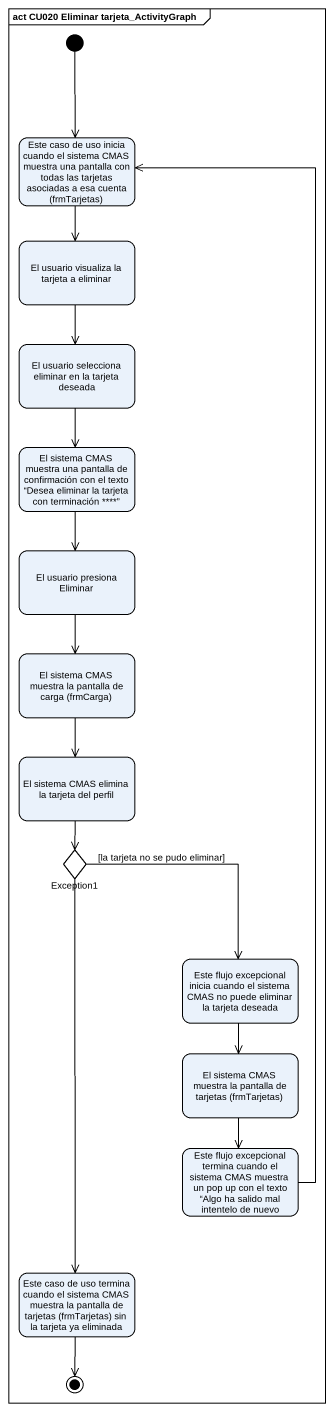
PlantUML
@startuml
mainframe act CU020 Eliminar tarjeta_ActivityGraph
hide empty description
state "Este caso de uso inicia cuando el sistema CMAS muestra una pantalla con todas las tarjetas asociadas a esa cuenta (frmTarjetas)" as Este_caso_de_uso_inicia
state "El usuario visualiza la tarjeta a eliminar" as El_usuario_visualiza_la
state "El usuario selecciona eliminar en la tarjeta deseada" as El_usuario_selecciona
state "El sistema CMAS muestra una pantalla de confirmación con el texto “Desea eliminar la tarjeta con terminación ~**~**”" as El_sistema_CMAS_muestra_una
state "El usuario presiona Eliminar" as El_usuario_presiona_Eliminar
state "El sistema CMAS muestra la pantalla de carga (frmCarga)" as El_sistema_CMAS_muestra_la
state "El sistema CMAS elimina la tarjeta del perfil" as El_sistema_CMAS_elimina_la
state Exception1 <<choice>>
state "Este flujo excepcional inicia cuando el sistema CMAS no puede eliminar la tarjeta deseada" as Este_flujo_excepcional
state "El sistema CMAS muestra la pantalla de tarjetas (frmTarjetas)" as El_sistema_CMAS_muestra_la_2
state "Este flujo excepcional termina cuando el sistema CMAS muestra un pop up con el texto “Algo ha salido mal intentelo de nuevo" as Este_flujo_excepcional_2
state "Este caso de uso termina cuando el sistema CMAS muestra la pantalla de tarjetas (frmTarjetas) sin la tarjeta ya eliminada" as Este_caso_de_uso_termina
[*] --> Este_caso_de_uso_inicia
Este_caso_de_uso_inicia --> El_usuario_visualiza_la
El_usuario_visualiza_la --> El_usuario_selecciona
El_usuario_selecciona --> El_sistema_CMAS_muestra_una
El_sistema_CMAS_muestra_una --> El_usuario_presiona_Eliminar
El_usuario_presiona_Eliminar --> El_sistema_CMAS_muestra_la
El_sistema_CMAS_muestra_la --> El_sistema_CMAS_elimina_la
El_sistema_CMAS_elimina_la --> Exception1
Exception1 --> Este_flujo_excepcional : [la tarjeta no se pudo eliminar]
Exception1 --> Este_caso_de_uso_termina
Este_flujo_excepcional --> El_sistema_CMAS_muestra_la_2
El_sistema_CMAS_muestra_la_2 --> Este_flujo_excepcional_2
Este_flujo_excepcional_2 -up-> Este_caso_de_uso_inicia
Este_caso_de_uso_termina --> [*]
@enduml
